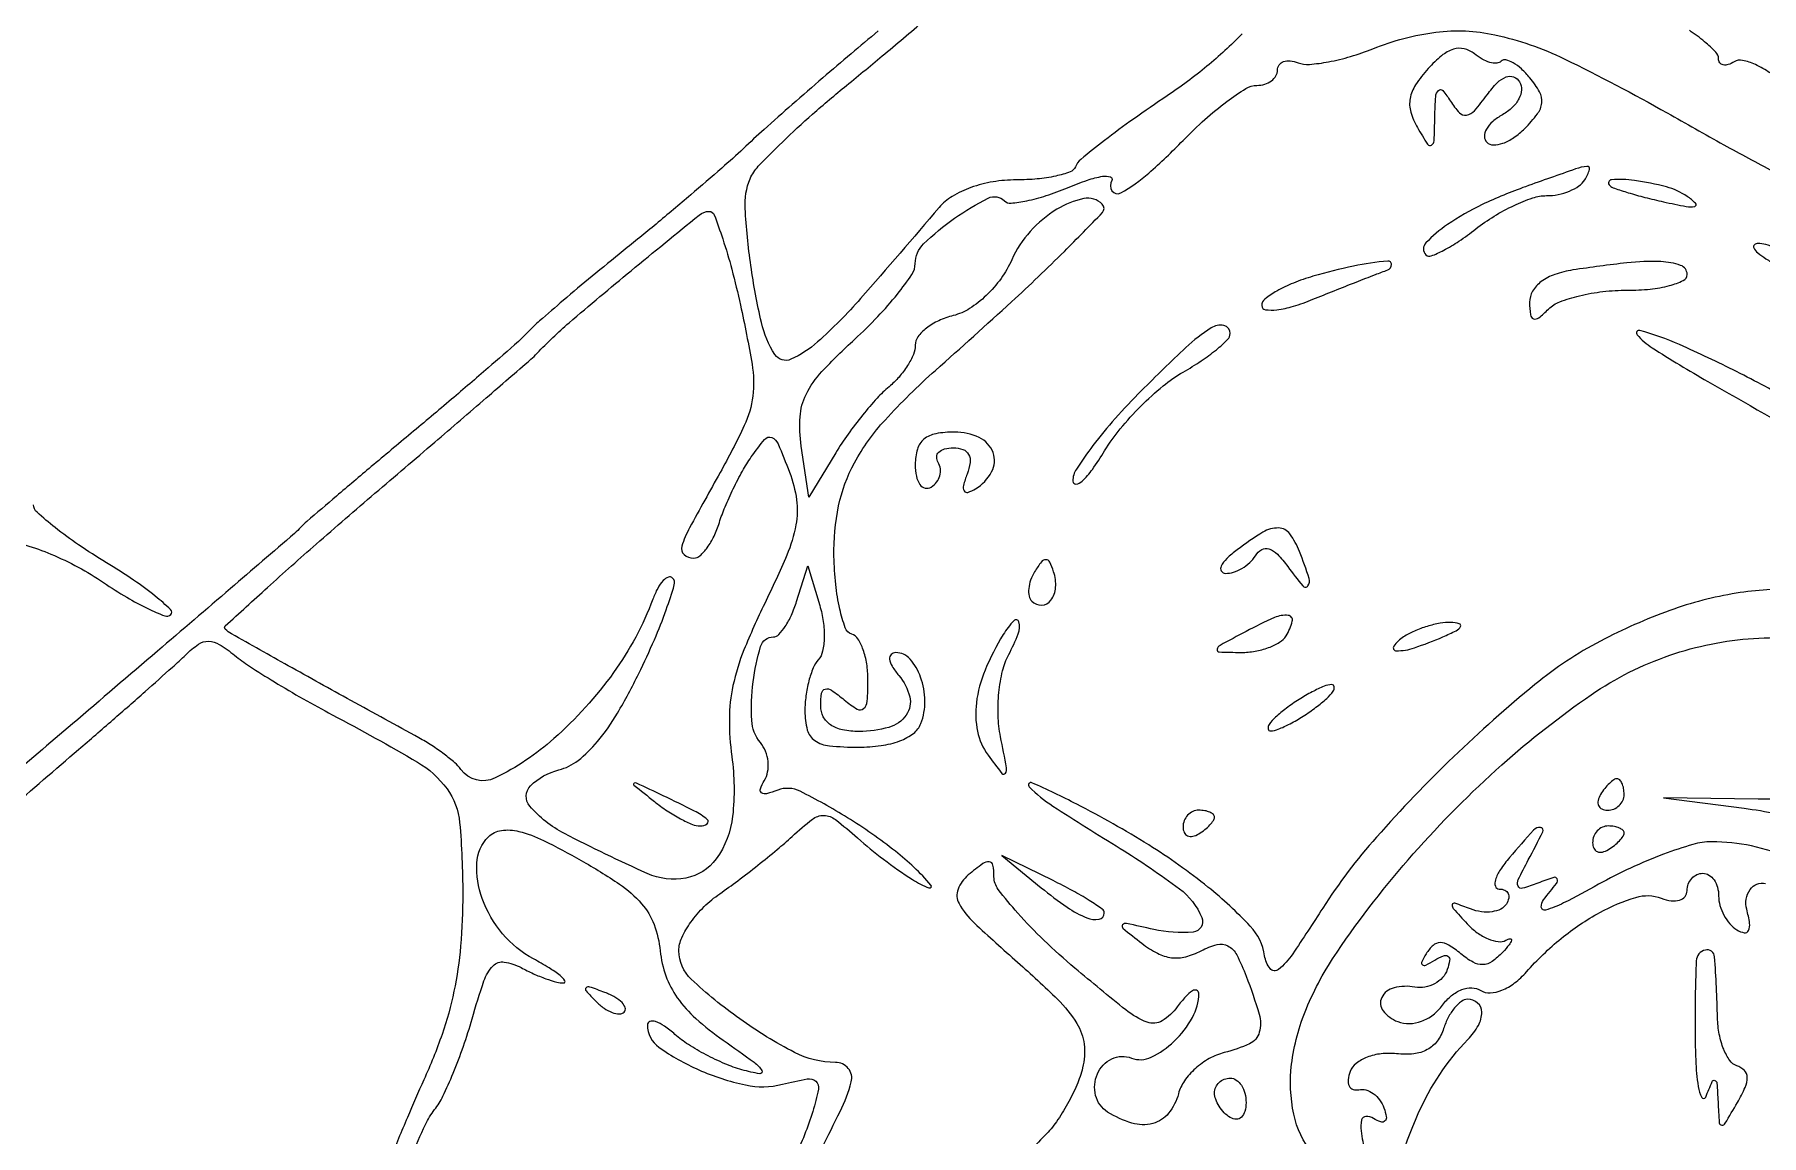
# Model space of a CAD drawing. Extents: x 50 to 925, y 21 to 441.
# Drawn here: x 197.1 to 306.7, y 289.4 to 359.2 of the extents above; entities that cross this region are included whole.
import ezdxf

# ---------------------------------------------------------------- set-up
doc = ezdxf.new("R2010")
doc.units = 0

msp = doc.modelspace()

# ---------------------------------------------------------------- linework, layer by layer
for points in [[(452.57679, 225.095507, -0.000001), (449.993678, 222.798179)], [(444.758148, 218.141907, -0.000001), (443, 216.578295, -0.004631)], [(250.645658, 359.453395, -0.001427), (248.925861, 358, 0.00318), (247.135567, 356.476233, 0.002445), (245.199642, 354.790594, 0.002472), (243.404782, 353.196483, 0.00588), (242.090413, 351.989255, -0.009019), (240.727297, 350.752938, -0.003258), (238.747743, 349.044198, -0.00323), (236.555083, 347.200616, -0.003836), (234.460277, 345.489255, 0.003086), (232.487741, 343.882717, 0.003768), (230.663331, 342.35475, 0.003163), (229.147809, 341.04931, 0.026558), (228.5, 340.42053, -0.025405), (227.814108, 339.751712, -0.001976), (225.884375, 338.065874, -0.002695), (223.562443, 336.075345, -0.002056), (221, 333.92053, 0.001043), (218.473076, 331.804302, 0.001535), (216.2625, 329.933527, 0.000706), (214.385419, 328.330486, 0.029013), (214, 327.959561, -0.028231), (213.588197, 327.562003, -0.000163), (209.534375, 324.070391, -0.000693), (204.902485, 320.094671, -0.000441), (199.5, 315.478749, 0.000261), (190.788389, 308.040912, 0.000864)], [(273.748073, 359.267055, -0.02791), (271.518227, 357.211621, -0.024842), (268.987766, 355.330561, 0.0071), (266.861158, 353.863874, 0.010051), (265.014115, 352.494203, 0.006543), (263.515164, 351.303581, 0.126794), (263.166667, 350.82981, -0.213134), (262.833516, 350.507512, -0.032783), (261.927604, 350.243757, -0.031756), (260.749579, 350.060551, -0.022702), (259.416667, 350, 0.041357), (257.938667, 349.877539, 0.044479), (256.537898, 349.51354, 0.048434), (255.351053, 348.954902, 0.083074), (254.518375, 348.25, -0.004705), (249.534314, 342.474238, -0.029743), (246.80104, 339.715863, -0.076893), (245.113811, 338.617624, -0.370017), (244.098255, 338.915442, -0.087978), (243.233208, 340.954406, -0.021443), (242.566355, 344.560516, -0.020081), (242.203599, 348.182524, -0.114558), (242.525688, 350.076385, -0.091482), (243.040074, 350.863158, -0.010002), (244.568629, 352.403688, -0.011969), (246.485259, 354.172669, -0.009398), (248.643215, 356, 0.003474), (251.061369, 357.998955, 0.002412), (253.766943, 360.289651, 0.002433)], [(245.8814, 286.25, 0.004224), (248.23834, 290.886662, 0.050886), (248.943253, 292.758537, 0.242989), (248.753362, 293.614677, 0.222515), (247.930396, 294, -0.11976), (245.347455, 294.627668, -0.03577), (241.862374, 296.75614, -0.032946), (238.78814, 299.271041, -0.207731), (238, 301.086201, -0.109873), (238.183735, 301.912226, -0.046191), (238.762359, 302.899655, -0.042746), (239.602334, 303.881241, -0.043028), (240.595265, 304.703315, 0.009727), (241.734255, 305.52506, 0.006396), (243.014088, 306.512688, 0.006436), (244.235459, 307.506236, 0.012324), (245.185143, 308.339878, -0.021737), (246.472504, 309.427732, -0.172299), (247.2022, 309.667026, -0.160153), (247.947004, 309.40191, -0.01812), (249.339878, 308.238644, 0.021944), (250.98645, 306.884734, 0.018625), (252.83592, 305.600233, 0.048386), (253.870984, 305.070415, 0.785806), (254, 305.253, 0.047205), (251.743864, 307.395413, 0.02779), (248.69243, 309.526495, 0.022031), (245.696791, 311.202221, 0.211151), (244.269859, 311.273313, -0.027567), (243.570446, 311.048278, -0.221646), (243.246569, 311.107238, -0.340475), (243.169351, 311.358501, -0.04889), (243.422045, 311.873866, 0.094384), (243.634069, 312.428121, 0.069861), (243.658832, 313.085392, 0.068025), (243.499799, 313.741859, 0.079523), (243.174748, 314.293805, -0.161394), (242.626171, 315.704336, -0.043357), (242.7133, 318.138798, -0.042474), (243.188227, 320.396543, -0.330992), (243.999946, 321, 0.205698), (244.342095, 321.146978, 0.044991), (244.74878, 321.660937, 0.039836), (245.146074, 322.388441, 0.029085), (245.472399, 323.25), (246.178061, 325.5), (246.937637, 323, -0.038262), (247.165606, 321.973229, -0.041973), (247.22481, 320.955313, -0.046138), (247.122079, 320.08883, -0.130448), (246.848607, 319.55, 0.086169), (246.522199, 319.026084, 0.032474), (246.249278, 318.203438, 0.030993), (246.062556, 317.25024, 0.03288), (246, 316.3, 0.061529), (246.149413, 315.09043, 0.184366), (246.618806, 314.419466, 0.126424), (247.550608, 314.085443, 0.023176), (249.393011, 314, 0.034405), (250.838564, 314.099587, 0.056009), (252.029206, 314.402932, 0.071188), (252.893824, 314.879217, 0.140603), (253.361626, 315.5, 0.095492), (253.616486, 316.933067, 0.081542), (253.345759, 318.445481, 0.095943), (252.671559, 319.593124, 0.215324), (251.770566, 320, 0.19698), (251.472662, 319.8779, 0.235372), (251.375244, 319.593957, 0.106004), (251.539861, 319.133054, 0.03463), (251.963645, 318.543805, -0.111496), (252.649007, 317.19674, -0.220264), (252.432912, 316.042217, -0.171351), (251.317549, 315.258087, -0.068444), (249.440983, 315, -0.04843), (248.390172, 315.10202, -0.09858), (247.626127, 315.416167, -0.128611), (247.166318, 315.931665, -0.118689), (247, 316.622445, -0.035496), (247.057736, 317.434686, -0.304492), (247.28931, 317.691858, -0.217533), (247.689039, 317.618371, -0.020633), (248.5, 317, 0.035618), (249.315425, 316.415991, 0.326457), (249.724882, 316.449142, 0.201082), (249.954917, 316.91107, 0.016293), (250, 318.294222, 0.038051), (249.924009, 319.291331, 0.047918), (249.69694, 320.188489, 0.055719), (249.364724, 320.867582, 0.172364), (248.968308, 321.177231, -0.230009), (248.561412, 321.57488, -0.030199), (248.212615, 322.768254, -0.030099), (247.954909, 324.327477, -0.02089), (247.844496, 326.110561, -0.055969), (248.139013, 329.311495, -0.074187), (249.14541, 332.054256, -0.060867), (251.084082, 334.762016, -0.025479), (254.288487, 337.912429, 0.003882), (259.122952, 342.271377, 0.010471), (262.466988, 345.465203, 0.005903), (264.881849, 347.927747, 0.407907), (264.876136, 348.457198, 0.252065), (263.700169, 348.810114, 0.087081), (261.995344, 348.137057, 0.071555), (260.293476, 346.724979, 0.07982), (259.132877, 344.938061, -0.051924), (258.449468, 343.745774, -0.046138), (257.510416, 342.66738, -0.048392), (256.452026, 341.836695, -0.080882), (255.415194, 341.389359, 0.046571), (254.491154, 341.063553, 0.057105), (253.709463, 340.588436, 0.067586), (253.175925, 340.044343, 0.161543), (253, 339.514037, -0.099215), (252.882956, 338.929995, -0.041533), (252.51177, 338.214546, -0.038966), (251.973892, 337.491362, -0.040812), (251.337941, 336.872445, 0.035594), (250.580231, 336.150252, 0.014818), (249.660263, 335.076901, 0.014573), (248.739096, 333.864721, 0.018274), (247.960654, 332.68722), (246.245427, 329.874439), (245.771295, 333.104908, -0.051649), (245.69219, 334.964077, -0.100829), (246.074376, 336.391202, -0.073384), (247.080848, 337.833871, -0.017925), (249.148581, 339.876543, 0.016511), (250.623453, 341.325324, 0.021517), (251.868646, 342.749994, 0.019781), (252.788107, 343.996093, 0.150148), (253, 344.685802, -0.203837), (253.533276, 345.939548, -0.038109), (255.501987, 347.565344, -0.037158), (257.630719, 348.840853, -0.323345), (258.658224, 348.675109, 0.22354), (259.081614, 348.522692, 0.027448), (260.08071, 348.672855, 0.028223), (261.314426, 349.001707, 0.019715), (262.664064, 349.504104, -0.01671), (263.93487, 349.985868, -0.041721), (264.897305, 350.227062, -0.112949), (265.389575, 350.196114, -0.494403), (265.478031, 349.964453, 0.294798), (265.491039, 349.306913, 0.390366), (266.042874, 349.175774, 0.051908), (267.825802, 350.434566, 0.020637), (270, 352.5, -0.017728), (271.394393, 353.840151, -0.022412), (272.778837, 354.971875, -0.021262), (273.994599, 355.79999, -0.139761), (274.696167, 356, 0.072647), (275.194397, 356.072774, 0.087437), (275.616999, 356.284531, 0.100492), (275.899514, 356.59924, 0.133594), (276, 356.968615, -0.156718), (276.105246, 357.296151, -0.152077), (276.382717, 357.505837, -0.112929), (276.804416, 357.556856, -0.065569), (277.302866, 357.437274, 0.111494), (278.026042, 357.332162, 0.026768), (279.23561, 357.491848, 0.026179), (280.637589, 357.830674, 0.023321), (282.052866, 358.325123, -0.063668), (286.056626, 359.371277, -0.086059), (289.787517, 359.209701, -0.059254), (294.204293, 357.680315, -0.016258), (300.732653, 354.246407, 0.003056), (304.32648, 352.233196, 0.004634), (307.478623, 350.530568, 0.001856)], [(307.260365, 356.791384, 0.046494), (306.330854, 357.320349, 0.054663), (305.518443, 357.585284, 0.192214), (304.987054, 357.491999, -0.060504), (304.608448, 357.317118, -0.12808), (304.28809, 357.298812, -0.189569), (304.07746, 357.434529, -0.155204), (303.993677, 357.690983, 0.194062), (303.824412, 358.101394, 0.024772), (303.109819, 358.762751, 0.026045), (302.140727, 359.492017, 0.018927)], [(308.702884, 335.929439, 0.012111), (305.144216, 337.831715, 0.011991), (301.513536, 339.552961, 0.038764), (299, 340.445573, 0.738225), (298.826428, 340.170371, 0.073872), (299.776687, 339.346681, 0.011645), (303.309909, 337.212373, 0.001756), (310.5, 333.127955, -0.00938)], [(196.54168, 326.828215, -0.025077), (198.140015, 326.251106, -0.024307), (199.868302, 325.426355, -0.025601), (201.477695, 324.450575, 0.01461), (202.95437, 323.510283, 0.022927), (204.2805, 322.799617, 0.019085), (205.365659, 322.330631, 0.297099), (205.743671, 322.410338, 0.424964), (205.737704, 322.736663, 0.017376), (204.753556, 323.589584, 0.021167), (203.383684, 324.603164, 0.012237), (201.658038, 325.709763, -0.012802), (199.895381, 326.84291, -0.018519), (198.403661, 327.939662, -0.014422), (197.25501, 328.906871, -0.204352), (197.031608, 329.382705, 0.181467)], [(309.01113, 323.996033, 0.052167), (305.121736, 323.772486, 0.046269), (300.906279, 322.677562, 0.034322), (296.5, 320.735078, 0.050763), (292.342536, 317.979809, 0.019737), (287.177086, 313.392567, 0.01994), (282.273585, 308.287604, 0.038989), (278.873623, 303.791493, -0.006087), (276.960493, 300.882188, -0.072573), (276.055862, 299.888978, -0.420532), (275.528348, 299.946714, -0.131713), (275.180476, 300.761089, 0.155374), (274.272513, 302.640403, 0.033426), (271.582476, 305.124523, 0.030542), (267.822137, 307.796197, 0.020728), (263.25, 310.385054, 0.013795), (260.413358, 311.741955, 0.827912), (260.237273, 311.488034, 0.055697), (261.743699, 310.262899, 0.004627), (266.015308, 307.571413, -0.021991), (269.771971, 305.018011, -0.135196), (271.195138, 303.188391, -0.505396), (270.640508, 302.270611, -0.078509), (268.140906, 302.434311, 0.00343), (266.418078, 302.810955, 0.274516), (266.166653, 302.725548, 0.421227), (266.18572, 302.513878, 0.004982), (267.38814, 301.554085, 0.04647), (268.374481, 300.920736, 0.088287), (269.272453, 300.641164, 0.094632), (270.16909, 300.697722, 0.059997), (271.147591, 301.078988, -0.057284), (272.161297, 301.4803, -0.195775), (272.851315, 301.394192, -0.146756), (273.410256, 300.8161, -0.028459), (274.009451, 299.475142, -0.017365), (274.835013, 297.053827, -0.144152), (274.843668, 295.905762, -0.218666), (274.224199, 295.184103, -0.04628), (272.619492, 294.619347, 0.066547), (271.669964, 294.241412, 0.054985), (270.783783, 293.606671, 0.056945), (270.09001, 292.824551, 0.089252), (269.713111, 292.010939, -0.106167), (269.086954, 290.770038, -0.160944), (268.079622, 290.120409, -0.136822), (266.752324, 290.144733, -0.068892), (265.21613, 290.845262, -0.191648), (264.451677, 291.901077, -0.167304), (264.566125, 293.267505, -0.177426), (265.483186, 294.220287, -0.207845), (266.727366, 294.274378, 0.206209), (267.980203, 294.324907, 0.079847), (269.437757, 295.335796, 0.0746), (270.602501, 296.848602, 0.127486), (271, 298.382259, 0.319023), (270.865711, 298.571308, 0.229108), (270.599332, 298.540562, 0.069854), (270.161502, 298.168151, 0.023782), (269.636022, 297.516908, -0.098945), (268.67435, 296.634971, -0.230838), (267.726155, 296.548257, -0.078513), (266.3676, 297.324732, -0.006151), (263.136022, 299.982316, -0.015478), (261.168975, 301.747962, -0.020829), (259.508707, 303.471524, -0.018459), (258.27067, 304.977292, -0.164258), (258, 305.778981, 0.042257), (257.937398, 306.518384, 0.346003), (257.702729, 306.730792, 0.17814), (257.286551, 306.609695, 0.014248), (256.370244, 305.892312, 0.128463), (255.717747, 304.983235, 0.223922), (255.784572, 304.076417, 0.076145), (256.749701, 302.848485, 0.007759), (259.499313, 300.352187, -0.012735), (262.033992, 298.004592, -0.06158), (263.258632, 296.475309, -0.108769), (263.722529, 295.145024, -0.091442), (263.627567, 293.652246, -0.039962), (263.259124, 292.561607, -0.025511), (262.668606, 291.359702, -0.025596), (261.964248, 290.233412, -0.042761), (261.248499, 289.375881, 0.002692), (260.099408, 288.204067, 0.195325)], [(190.988546, 306.203271, 0.000288), (199.897286, 313.857407, 0.001589), (202.066097, 315.73498, 0.001839), (204.119363, 317.537293, 0.00164), (205.847484, 319.075618, 0.010859), (206.691149, 319.865292, -0.04392), (207.50359, 320.530775, -0.153367), (208.144397, 320.724894, -0.137266), (208.824468, 320.527091, -0.032569), (209.793863, 319.833579, 0.02744), (210.740933, 319.141256, 0.007344), (212.320697, 318.147111, 0.00742), (214.152051, 317.068776, 0.007602), (216, 316.05416, -0.010082), (221.397173, 313.055914, -0.103819), (223.279463, 311.357364, -0.136574), (224.082249, 309.213545, -0.021798), (224.277749, 304.695504, -0.020766), (224.139, 301.383753, -0.030722), (223.719613, 298.508143, -0.031681), (222.963672, 295.772317, -0.02417), (221.807318, 292.887703, 0.008017), (220.762612, 290.507205, 0.00568), (219.663736, 287.804408, 0.005735)], [(278.223913, 288.215241, -0.12117), (277.028582, 290.710082, -0.081849), (276.894522, 293.876862, -0.069081), (277.832956, 297.419234, -0.050473), (279.778788, 301, -0.030971), (284.617352, 307.227279, -0.030032), (290.235205, 312.877531, -0.031827), (295.918681, 317.330503, -0.067718), (300.899223, 319.833769, -0.065777), (306.202912, 320.904127, -0.066084), (311.593868, 320.557539, -0.073812)], [(221.002783, 288.03125, -0.008371), (221.913305, 290.05237, -0.054763), (222.493562, 291, 0.052792), (223.020483, 291.852979, 0.01413), (223.671055, 293.311281, 0.014157), (224.32025, 295.020191, 0.014189), (224.871156, 296.761807, -0.012594), (225.623647, 299.167372, -0.109058), (226.202747, 300.121274, -0.244324), (226.91656, 300.364709, -0.085408), (227.977938, 300.011807, 0.0177), (228.761585, 299.627446, 0.018969), (229.552783, 299.308979, 0.018895), (230.249792, 299.08805, 0.07972), (230.684259, 299.040038, 0.586726), (230.755489, 299.183608, 0.074942), (230.456296, 299.504604, 0.030725), (229.759155, 299.991334, 0.012734), (228.762707, 300.565317, -0.093703), (226.81072, 302.156775, -0.087074), (225.513527, 304.390025, -0.101067), (225.170745, 306.641884, -0.185849), (225.91264, 308.31264, -0.163775), (226.734199, 308.720428, -0.096728), (227.838654, 308.657635, -0.052617), (229.408897, 308.075917, -0.013717), (231.789424, 306.81424, -0.019404), (234.22836, 305.306831, -0.065082), (235.6347, 304.067449, -0.090508), (236.421096, 302.749317, -0.064061), (236.813909, 301.067441, 0.061509), (237.173492, 299.491714, 0.067021), (237.899978, 298.099887, 0.056791), (239.078982, 296.778106, 0.029511), (240.813909, 295.403706, -0.004559), (242.777119, 294.001923, -0.094633), (243.2697, 293.476234, -0.649042), (243.134788, 293.273518, -0.026971), (242, 293.529362, -0.031656), (240.915079, 293.911879, -0.020883), (239.720313, 294.480229, -0.021034), (238.600303, 295.133217, -0.037691), (237.75, 295.773268, 0.028819), (237.077382, 296.298501, 0.069215), (236.514062, 296.582625, 0.161132), (236.157157, 296.585984, 0.32604), (236, 296.370595, 0.243622), (236.73388, 294.953806, 0.050255), (239.260468, 293.525568, 0.050592), (242.225273, 292.566114, 0.114949), (244.566072, 292.605939, -0.016353), (246.150541, 292.948962, -0.231041), (246.69423, 292.796373, -0.269264), (246.859, 292.294148, -0.021451), (246.496585, 290.886168, -0.042542), (245.327609, 287.958239, -0.022968)], [(308.571105, 306.934651, 0.048909), (306.085273, 307.731028, 0.053124), (303.560853, 308, 0.071358), (302.356087, 307.82718, 0.018639), (300.497848, 307.206791, 0.018552), (298.412123, 306.333317, 0.018016), (296.375953, 305.299715, -0.007496), (294.161108, 304.116174, -0.050638), (293.005044, 303.661675, -0.471998), (292.743591, 303.843864, -0.192189), (292.891444, 304.322608, 0.006612), (293.704863, 305.357665, 0.252395), (293.749962, 305.640035, 0.410311), (293.548846, 305.738674, 0.010917), (292.52511, 305.371262, -0.022982), (291.553906, 305.048927, -0.380926), (291.271525, 305.186524, -0.212906), (291.283968, 305.600095, -0.010444), (291.91885, 306.84837, 0.008127), (292.839109, 308.63718, 0.515098), (292.696336, 308.9033, 0.246639), (292.255302, 308.739028, 0.005631), (290.732028, 307, 0.028795), (290.147088, 306.231383, 0.068293), (289.830819, 305.5875, 0.156325), (289.826704, 305.178514, 0.328816), (290.068804, 305, -0.103869), (290.422714, 304.925678, -0.17939), (290.636204, 304.719079, -0.165325), (290.673325, 304.408906, -0.086464), (290.526992, 304.043674, -0.143094), (290.174811, 303.726617, -0.078536), (289.614536, 303.558231, -0.067498), (288.939167, 303.557952, -0.058072), (288.250732, 303.734027, 0.00876), (287.256504, 304.095695, 0.444775), (287.094626, 304.006073, 0.243331), (287.157041, 303.76084, 0.005027), (288.032757, 302.795313, 0.048041), (288.668123, 302.228913, 0.058037), (289.362748, 301.834767, 0.068363), (290.009795, 301.660098, 0.157184), (290.5, 301.751665, -0.088254), (290.771315, 301.841706, -0.540148), (290.851512, 301.751127, -0.104098), (290.705542, 301.466073, -0.016553), (290.292382, 300.989086, -0.051979), (289.620673, 300.399936, -0.145842), (289.034199, 300.20134, -0.138355), (288.414777, 300.351675, -0.044945), (287.631409, 300.89094, 0.034106), (286.868685, 301.4407, 0.139632), (286.325637, 301.5962, 0.186493), (285.874424, 301.422574, 0.070401), (285.434519, 300.89405, 0.024987), (285.149975, 300.377636, 0.358362), (285.195372, 300.18766, 0.287813), (285.414169, 300.168456, 0.020164), (285.975223, 300.484687, -0.038628), (286.527132, 300.769466, -0.265638), (286.818819, 300.734252, -0.281817), (286.924994, 300.469946, -0.041903), (286.775988, 299.889196, -0.101609), (286.472331, 299.379662, -0.083807), (285.973097, 298.989304, -0.081279), (285.358195, 298.775802, -0.086776), (284.721664, 298.77652, 0.103215), (283.396705, 298.734832, 0.22154), (282.615376, 298.111751, 0.291129), (282.704282, 297.268382, 0.133984), (283.632799, 296.587414, 0.097818), (284.366623, 296.460396, 0.082586), (285.141895, 296.608226, 0.07717), (285.872548, 297.014292, 0.069646), (286.475352, 297.635404, -0.062665), (287.040513, 298.234165, -0.081334), (287.69187, 298.612993, -0.096124), (288.340088, 298.726139, -0.134483), (288.901368, 298.560958, 0.153399), (289.498801, 298.408949, 0.082928), (290.246338, 298.576704, 0.067127), (291.048696, 299.036405, 0.048499), (291.803072, 299.740951, -0.041278), (294.01024, 301.862701, -0.045809), (296.464229, 303.511494, -0.050937), (298.74726, 304.472077, -0.167255), (300.359095, 304.415697, 0.057667), (300.991956, 304.253291, 0.105152), (301.521626, 304.292313, 0.151771), (301.867277, 304.520912, 0.173005), (302, 304.893011, -0.089132), (302.075946, 305.315658, -0.095054), (302.29375, 305.674822, -0.099889), (302.618501, 305.91511, -0.109914), (303, 306, -0.142666), (303.38134, 305.888931, -0.09965), (303.70625, 305.576711, -0.08433), (303.925146, 305.109818, -0.067639), (304, 304.559017, 0.070569), (304.085709, 303.954774, 0.052758), (304.340023, 303.331177, 0.053352), (304.714595, 302.782784, 0.078), (305.157524, 302.402645, 0.095697), (305.628702, 302.223805, 0.336316), (305.899114, 302.363527, 0.15048), (305.967852, 302.830037, 0.025844), (305.784295, 303.716857, -0.213558), (305.991195, 304.959261, -0.313516), (306.984236, 305.352861, -0.140803)], [(282.658207, 283.953345, -0.044696), (284.935388, 290.749259, -0.088949), (288.083382, 295.45, 0.063931), (288.748741, 296.343969, 0.130333), (288.966149, 297.185107, 0.214966), (288.701679, 297.762138, 0.181337), (288.067388, 298, 0.161858), (287.667437, 297.867047, 0.060783), (287.23532, 297.453634, 0.052073), (286.839211, 296.851735, 0.042692), (286.544444, 296.140032, -0.08523), (286.131745, 295.342214, -0.108957), (285.503879, 294.80656, -0.096029), (284.643844, 294.542608, -0.053964), (283.547296, 294.544265, 0.055146), (282.580163, 294.543447, 0.063891), (281.685986, 294.325921, 0.073752), (280.989822, 293.933329, 0.136761), (280.606228, 293.416229, 0.064209), (280.480975, 292.900307, 0.140401), (280.54881, 292.502875, 0.198091), (280.79124, 292.285202, 0.139824), (281.160988, 292.261996, -0.124374), (281.615105, 292.247318, -0.086656), (282.078368, 292.02201, -0.077852), (282.48011, 291.623835, -0.071614), (282.754732, 291.110804, -0.042229), (282.904168, 290.558167, -0.245838), (282.817206, 290.279449, -0.289689), (282.556413, 290.220498, -0.053035), (282.08965, 290.444593, 0.151314), (281.613124, 290.567909, 0.32842), (281.33529, 290.342421, 0.101012), (281.298534, 289.650142, 0.016857), (281.540802, 288.333789, -0.006855)]]:
    msp.add_lwpolyline(points, format="xyb")
for points in [[(285.561868, 357.068363, 0.038708), (284.762908, 356.035053, 0.100509), (284.415169, 355.165599, 0.115846), (284.458612, 354.30685, 0.06146), (284.879667, 353.321894, 0.010655), (285.526675, 352.261963, 0.408647), (285.773747, 352.205268, 0.249226), (285.938083, 352.484476, 0.006299), (285.984904, 354, -0.011553), (286.038128, 355.28515, -0.180398), (286.215211, 355.680146, -0.441412), (286.489136, 355.66946, -0.034182), (286.975828, 355.004871, 0.045176), (287.543577, 354.264265, 0.254532), (287.999093, 354.109263, 0.17337), (288.500109, 354.392029, 0.020572), (289.307872, 355.406362, -0.035695), (289.948473, 356.162709, -0.106295), (290.511455, 356.53552, -0.189621), (290.98391, 356.534727, -0.161572), (291.368389, 356.212951, -0.15817), (291.48868, 355.721044, -0.102636), (291.326379, 355.153345, -0.082858), (290.903252, 354.59485, -0.061802), (290.279363, 354.136463, 0.050528), (289.660339, 353.702733, 0.085502), (289.259314, 353.214918, 0.125326), (289.132871, 352.754682, 0.203795), (289.28214, 352.384527, 0.201957), (289.69784, 352.215182, 0.084464), (290.304594, 352.325742, 0.064566), (291.003763, 352.687711, 0.044712), (291.687907, 353.259335, 0.034194), (292.500043, 354.190857, 0.137161), (292.775008, 354.887246, 0.15374), (292.63361, 355.578896, 0.046527), (292.021597, 356.473978, 0.033819), (291.483548, 357.039695, 0.054159), (290.947387, 357.43444, 0.073757), (290.491969, 357.615907, 0.259962), (290.199509, 357.532842, -0.189507), (289.914308, 357.408605, -0.076745), (289.485817, 357.458941, -0.061052), (288.987295, 357.665074, -0.044703), (288.493801, 358.005145, 0.118163), (287.853428, 358.320417, 0.133666), (287.170604, 358.290694, 0.094276), (286.417398, 357.881897, 0.037513)], [(291.740524, 349.570688, 0.025085), (288.999031, 348.434436, 0.039394), (286.7893, 347.163883, 0.05142), (285.415366, 345.998824, 0.408173), (285.423172, 345.243495, 0.296696), (285.752809, 345.173734, 0.027802), (286.54563, 345.531484, 0.028576), (287.518094, 346.109932, 0.018196), (288.582196, 346.885996, -0.029076), (289.743809, 347.695074, -0.027638), (291.010807, 348.379011, -0.028748), (292.197596, 348.856121, -0.08137), (293.075842, 349, 0.050184), (293.812558, 349.074129, 0.047707), (294.532964, 349.29375, 0.051355), (295.132774, 349.616667, 0.105573), (295.5, 350, 0.059973), (295.805179, 350.658859, 0.545805), (295.640552, 350.86026, 0.055917), (294.918659, 350.694717, 0.001404)], [(297.083333, 349.640676, 0.097072), (297.385937, 349.46818, 0.007915), (298.258854, 349.189782, 0.010398), (299.320586, 348.893533, 0.007812), (300.5, 348.6103, 0.007762), (301.944116, 348.310733, 0.103987), (302.48239, 348.320537, 0.593089), (302.537319, 348.515436, 0.045015), (302, 348.95431, 0.083803), (300.680713, 349.555708, 0.030457), (298.658971, 349.96469, 0.052837), (297.206492, 350.012825, 0.668654)], [(241.907369, 342.050368, -0.012654), (242.640585, 338.298757, -0.07234), (242.687682, 336.275409, -0.079975), (242.150519, 334.412735, -0.017323), (240.613646, 331.424415, 0.002747), (238.682666, 327.924507, 0.04958), (238.185377, 326.746974, 0.293279), (238.328193, 326.23103, 0.184604), (238.932612, 326, 0.18403), (239.339722, 326.155093, 0.053679), (239.797508, 326.660937, 0.046092), (240.230013, 327.388731, 0.035418), (240.567312, 328.25, -0.023508), (240.931979, 329.250651, -0.014142), (241.452824, 330.402218, -0.01415), (242.036804, 331.520285, -0.023918), (242.59591, 332.417126, -0.021673), (243.442689, 333.534193, -0.32528), (243.889437, 333.6482, -0.200192), (244.294322, 333.252227, -0.009512), (245.0182, 331.45213, -0.055995), (245.469078, 329.696963, -0.081742), (245.431569, 328.104175, -0.054332), (244.845177, 326.17595, -0.012889), (243.444052, 323.117304, 0.017719), (242.13023, 320.174501, 0.043234), (241.433591, 317.906807, 0.051298), (241.202552, 315.798151, 0.035726), (241.357714, 313.406841, -0.061267), (241.410032, 309.625829, -0.130203), (240.366445, 306.915087, -0.191801), (238.443859, 305.695334, -0.153331), (235.987664, 305.986363, -0.013593), (230.733763, 308.520482, -0.097154), (228.533709, 310.264544, -0.393262), (228.58859, 311.552984, -0.134032), (230.375521, 312.558114, 0.104767), (231.59865, 313.156022, 0.0536), (232.83001, 314.351337, 0.040302), (234.101404, 316.160419, 0.019176), (235.450997, 318.668357, 0.011259), (236.445873, 320.821599, 0.017494), (237.195708, 322.724769, 0.011994), (237.709625, 324.294756, 0.276155), (237.599014, 324.734319, 0.29686), (237.332444, 324.79065, 0.112851), (237.002546, 324.568018, 0.065521), (236.652887, 324.079831, 0.033733), (236.343545, 323.393128, -0.067502), (233.857045, 318.738234, -0.055077), (230.064288, 314.546336, -0.06721), (226.340355, 312.047105, -0.365497), (224.157641, 312.590423, 0.057), (223.771429, 313.013494, 0.018006), (223.105682, 313.552991, 0.017721), (222.313909, 314.105883, 0.018792), (221.5, 314.589971, -0.001321), (217.18207, 316.957998, -0.001674), (213.206057, 319.169596, -0.000415), (209.601723, 321.194216, -0.058521), (209.206762, 321.481906, -0.438787), (209.207321, 321.694916, -0.000948), (211.876426, 324.128597, -0.004841), (214.972499, 326.886623, -0.002888), (218.706762, 330.111033, 0.000567), (222.496303, 333.35259, 0.00087), (225.770111, 336.169321, 0.000279), (228.60069, 338.616051, 0.025169), (229, 338.998381, -0.026403), (231.02684, 340.929473, -0.004918), (234.963934, 344.236107, -0.001411), (239.27677, 347.766184, -0.172455), (239.934514, 348, -0.31272), (240.241637, 347.787092, -0.009568), (240.783375, 346.252296, -0.015669), (241.35429, 344.33105, -0.0098)], [(307, 345, 0.026766), (307.647707, 344.628962, 0.024204), (308.353125, 344.315379, 0.024967), (309.012663, 344.096832, 0.067616), (309.5, 344.030626, 0.190341), (309.732273, 344.122372, 0.335455), (309.765625, 344.315379, 0.102785), (309.514186, 344.625641, 0.027796), (309, 345, 0.026766), (308.352293, 345.371038, 0.024204), (307.646875, 345.684621, 0.024967), (306.987337, 345.903168, 0.067616), (306.5, 345.969374, 0.190341), (306.267727, 345.877628, 0.335455), (306.234375, 345.684621, 0.102785), (306.485814, 345.374359, 0.027796)], [(278.25, 343.88122, 0.024513), (277.005171, 343.45468, 0.035114), (275.954687, 342.94811, 0.037954), (275.20012, 342.436964, 0.228751), (275, 342.022435, 0.377244), (275.229105, 341.761992, 0.06256), (275.954687, 341.759893, 0.042847), (277.003251, 341.980873, 0.023056), (278.25, 342.421125, -0.001348), (279.604294, 342.966542, -0.001277), (280.985938, 343.514562, -0.001267), (282.210862, 343.99322, -0.004495), (283, 344.291151, 0.30821), (283.238506, 344.624638, 0.446509), (282.998776, 344.849681, 0.030922), (280.82128, 344.525233, 0.017841)], [(294.75, 344.283746, 0.045449), (293.604657, 344.002029, 0.077306), (292.73461, 343.54206, 0.099533), (292.192576, 342.938519, 0.134132), (292, 342.233578, 0.030107), (292.047544, 341.444703, 0.283144), (292.25, 341.190329, 0.261956), (292.58315, 341.246036, 0.026836), (293.2, 341.8, -0.106108), (293.915624, 342.262714, -0.031761), (295.16375, 342.6475, -0.030274), (296.657267, 342.911592, -0.02863), (298.2, 343, 0.024859), (299.656214, 343.072444, 0.039498), (300.88375, 343.29375, 0.047003), (301.756138, 343.613443, 0.289071), (302, 344, 0.320373), (301.587215, 344.578103, 0.073008), (300.334748, 344.812326, 0.037564), (298.181388, 344.734823, 0.009819)], [(267.368421, 336.631579, 0.014679), (265.695736, 334.857687, 0.019353), (264.284322, 333.140543, 0.017083), (263.23316, 331.652846, 0.146961), (263.003738, 330.881579, 0.442253), (263.206662, 330.698031, 0.167573), (263.598911, 330.877707, 0.048158), (264.247484, 331.627785, 0.017302), (265.024608, 332.808488, -0.035383), (266.013628, 334.198997, -0.023857), (267.32247, 335.64199, -0.024077), (268.729795, 336.922521, -0.043228), (270.014548, 337.808488, 0.017673), (271.153686, 338.511062, 0.024642), (272.11595, 339.223431, 0.022723), (272.830793, 339.86571, 0.198795), (272.993677, 340.25, 0.352778), (272.594483, 340.754011, 0.201214), (271.783141, 340.610988, 0.045843), (270.179385, 339.357974, 0.007636)], [(253, 331.940983, 0.048138), (253.072263, 331.192141, 0.106696), (253.297134, 330.667589, 0.184801), (253.630372, 330.445556, 0.196428), (254.016312, 330.510081, 0.090427), (254.360589, 330.820631, 0.095498), (254.565079, 331.22714, 0.099685), (254.598899, 331.665803, 0.108373), (254.457295, 332.069098, -0.149363), (254.36448, 332.4222, -0.191612), (254.499711, 332.726548, -0.132186), (254.866337, 332.932195, -0.062165), (255.409598, 333, -0.085433), (256.032275, 332.892823, -0.186931), (256.393325, 332.582176, -0.15803), (256.485917, 332.065226, -0.057607), (256.298676, 331.335955, 0.026179), (256.063986, 330.613414, 0.196415), (256.108364, 330.263564, 0.357523), (256.347692, 330.170736, 0.059284), (256.830061, 330.394972, 0.129447), (257.851756, 331.470448, 0.217262), (257.94273, 332.690605, 0.196579), (257.064312, 333.649429, 0.11068), (255.5, 334, 0.044877), (254.304963, 333.892524, 0.128089), (253.553543, 333.544098, 0.150748), (253.138884, 332.914747, 0.070954)], [(273.44113, 326.531803, 0.028616), (272.773532, 325.96402, 0.086484), (272.420058, 325.485547, 0.255697), (272.431203, 325.183993, 0.257071), (272.690983, 325.031803, 0.084666), (273.199247, 325.104587, 0.055244), (273.741165, 325.347593, 0.053829), (274.233034, 325.713405, 0.067652), (274.593626, 326.15149, -0.126418), (274.997696, 326.539962, -0.212635), (275.457958, 326.583905, -0.121398), (275.99845, 326.240921, -0.033101), (276.652643, 325.460361, 0.014559), (277.60578, 324.233492, 0.481195), (277.932308, 324.238648, 0.251433), (278.010811, 324.709018, 0.009782), (277.393011, 326.418213, 0.067959), (276.779229, 327.536102, 0.22999), (276.061087, 327.910753, 0.145783), (275.076311, 327.647947, 0.024315)], [(260.582949, 325.134215, 0.052326), (260.327923, 324.604943, 0.061761), (260.20609, 324.06291, 0.07231), (260.228156, 323.59012, 0.149701), (260.399864, 323.266802, 0.208213), (261.031223, 323.018401, 0.228122), (261.610436, 323.323111, 0.143258), (261.913564, 324.144952, 0.097944), (261.787251, 325.138246, 0.033951), (261.536207, 325.749629, 0.286646), (261.294341, 325.899578, 0.233206), (261.012891, 325.759582, 0.024362)], [(274, 321.346981, 0.003259), (272.349276, 320.463254, 0.214403), (272.158388, 320.212328, 0.471883), (272.2873, 320.044111, 0.007096), (273.690983, 320.014742, 0.04463), (274.57799, 320.088062, 0.045495), (275.431991, 320.317624, 0.049672), (276.13228, 320.658314, 0.11682), (276.541119, 321.066531, 0.074466), (276.936549, 321.989139, 0.457755), (276.679326, 322.363264, 0.133845), (275.800559, 322.224883, 0.01568)], [(258.589044, 321.144075, 0.040214), (257.431813, 318.883788, 0.066929), (256.884477, 316.819187, 0.082359), (256.95484, 315.009475, 0.107452), (257.6246, 313.498712, 0.007965), (258.504168, 312.335191, 0.507944), (258.723475, 312.342299, 0.198094), (258.797384, 312.693699, 0.003394), (258.417639, 314.661805, -0.041721), (258.264186, 316.002028, -0.032361), (258.314258, 317.470229, -0.033242), (258.543142, 318.842668, -0.065013), (258.934617, 319.877832, 0.028284), (259.545003, 321.191906, 0.16259), (259.587316, 321.947608, 0.588858), (259.260659, 322.027546, 0.048249)], [(284, 321, 0.095694), (283.381869, 320.407129, 0.608383), (283.533606, 320.114008, 0.081911), (284.686554, 320.304162, 0.019739), (286.5, 321, 0.014925), (287.341871, 321.391929, 0.152377), (287.615423, 321.656114, 0.491407), (287.535375, 321.838733, 0.051935), (287, 321.914402, 0.053798), (286.317134, 321.865933, 0.029384), (285.5, 321.668473, 0.028934), (284.684071, 321.367204, 0.040566)], [(276.55887, 316.468197, 0.020752), (275.875104, 315.90494, 0.058084), (275.464404, 315.440625, 0.190929), (275.399555, 315.164711, 0.38158), (275.55887, 315.031803, 0.08984), (276.045985, 315.137147, 0.021922), (276.79375, 315.485547, 0.021763), (277.628912, 315.967477, 0.02017), (278.44113, 316.531803, 0.020752), (279.124896, 317.09506, 0.058084), (279.535596, 317.559375, 0.190929), (279.600445, 317.835289, 0.38158), (279.44113, 317.968197, 0.08984), (278.954015, 317.862853, 0.021922), (278.20625, 317.514453, 0.021763), (277.371088, 317.032523, 0.02017)], [(236.44113, 310.555166, 0.022242), (237.255882, 309.959902, 0.024166), (238.098616, 309.45683, 0.024594), (238.85653, 309.099395, 0.098188), (239.357796, 309, 0.161007), (239.797238, 309.145272, 0.489146), (239.803239, 309.413176, 0.053694), (238.985372, 309.944414, 0.006075), (237, 310.919712, 0.001053), (235.311599, 311.719453, 0.260205), (235.150225, 311.708322, 0.508695), (235.14463, 311.60011, 0.001461)], [(296.5, 311, 0.082592), (296.343488, 310.6179, 0.161196), (296.3746, 310.29375, 0.182303), (296.586039, 310.078288, 0.108972), (296.940983, 310, 0.093332), (297.345238, 310.076123, 0.09642), (297.688914, 310.29375, 0.099167), (297.918938, 310.618444, 0.105053), (298, 311, 0.042167), (297.967655, 311.382849, 0.061769), (297.870461, 311.70625, 0.081139), (297.727648, 311.92554, 0.210953), (297.559017, 312, 0.151918), (297.34829, 311.934461, 0.038439), (297.066025, 311.70625, 0.035638), (296.768994, 311.382774, 0.029505)], [(305.614345, 310.124976, -0.018445), (307.683104, 309.782098, -0.019852), (309.670212, 309.294068, -0.01983), (311.333245, 308.742617, -0.083414), (312.239705, 308.216026, -0.122295), (313.641833, 306.311797, -0.028369), (314.957667, 302.526946, -0.029107), (315.837734, 298.585242, -0.104692), (315.716949, 296.025613, 0.045654), (315.581523, 295.20996, 0.054593), (315.609382, 294.431927, 0.063647), (315.784826, 293.802877, 0.155769), (316.09388, 293.441979, 0.564919), (316.85289, 293.832197, 0.018895), (316.975381, 297.957316, 0.023738), (316.72626, 302.435904, 0.065164), (315.996118, 305.510211, 0.052861), (314.64232, 308.182326, 0.124458), (313.01621, 309.692914, 0.097606), (310.603954, 310.455922, 0.025014), (306.5, 310.709598), (300.5, 310.779896)], [(270, 308.940983, 0.108972), (270.078288, 308.586039, 0.182303), (270.29375, 308.3746, 0.161196), (270.6179, 308.343488, 0.082592), (271, 308.5, 0.029505), (271.382774, 308.768994, 0.035638), (271.70625, 309.066025, 0.038439), (271.934461, 309.34829, 0.151918), (272, 309.559017, 0.210953), (271.92554, 309.727648, 0.081139), (271.70625, 309.870461, 0.061769), (271.382849, 309.967655, 0.042167), (271, 310, 0.105053), (270.618444, 309.918938, 0.099167), (270.29375, 309.688914, 0.09642), (270.076123, 309.345238, 0.093332)], [(296, 307.940983, 0.108972), (296.078288, 307.586039, 0.182303), (296.29375, 307.3746, 0.161196), (296.6179, 307.343488, 0.082592), (297, 307.5, 0.029505), (297.382774, 307.768994, 0.035638), (297.70625, 308.066025, 0.038439), (297.934461, 308.34829, 0.151918), (298, 308.559017, 0.210953), (297.92554, 308.727648, 0.081139), (297.70625, 308.870461, 0.061769), (297.382849, 308.967655, 0.042167), (297, 309, 0.105053), (296.618444, 308.918938, 0.099167), (296.29375, 308.688914, 0.09642), (296.076123, 308.345238, 0.093332)], [(261, 305.082428, 0.019682), (262.6424, 303.847882, 0.055797), (263.902632, 303.169636, 0.137316), (264.670021, 303.085404, 0.367069), (265, 303.47432, 0.244702), (264.868862, 303.72623, 0.011469), (264.045313, 304.275158, 0.016734), (262.995457, 304.892421, 0.011019), (261.75, 305.534512), (258.5, 307.120385)], [(302.5, 296.5, 0.009802), (302.546218, 294.142602, 0.026015), (302.699666, 292.465172, 0.086687), (302.92606, 291.773172, 0.639088), (303.179715, 291.787305, -0.007072), (303.590348, 292.780773, -0.398675), (303.758536, 292.85307, -0.294575), (303.887692, 292.681436, -0.005464), (303.960123, 291.5, 0.005739), (304.042783, 290.163805, 0.380479), (304.195264, 290.015829, 0.274682), (304.41404, 290.133328, 0.004025), (305.190198, 291.446737, 0.026148), (305.685624, 292.413883, 0.108966), (305.817522, 293.051306, 0.194022), (305.636709, 293.483402, 0.117904), (305.15979, 293.78007, -0.161419), (304.70949, 294.116619, -0.056538), (304.320042, 294.836437, -0.048964), (304.042191, 295.784353, -0.040254), (303.929715, 296.833333, 0.01088), (303.743736, 300.69598, 0.461644), (303.156221, 301.12971, 0.33697), (302.582008, 300.436382, 0.010415)], [(232.733333, 297.875912, 0.043285), (233.246577, 297.441312, 0.063152), (233.768815, 297.162781, 0.082976), (234.220211, 297.072099, 0.20742), (234.526461, 297.193128, 0.278911), (234.59249, 297.461316, 0.120343), (234.395085, 297.789051, 0.070189), (233.940734, 298.133723, 0.036269), (233.293128, 298.435707, 0.008399), (232.336218, 298.78179, 0.286372), (232.111181, 298.729672, 0.400052), (232.106486, 298.536448, 0.011214)], [(274, 291.440983, -0.066118), (273.926733, 290.889346, -0.138808), (273.70625, 290.521475, -0.191142), (273.379648, 290.392057, -0.139169), (273, 290.5, -0.06081), (272.617485, 290.806203, -0.051032), (272.29375, 291.2129, -0.053229), (272.073302, 291.653442, -0.089642), (272, 292.059017, -0.105429), (272.076556, 292.418051, -0.099231), (272.29375, 292.723586, -0.096318), (272.618268, 292.928382, -0.092995), (273, 293, -0.153634), (273.381379, 292.879982, -0.097988), (273.70625, 292.542039, -0.080552), (273.925455, 292.037096, -0.062283)]]:
    msp.add_lwpolyline(points, format="xyb", close=True)

doc.saveas('drawing.dxf')
